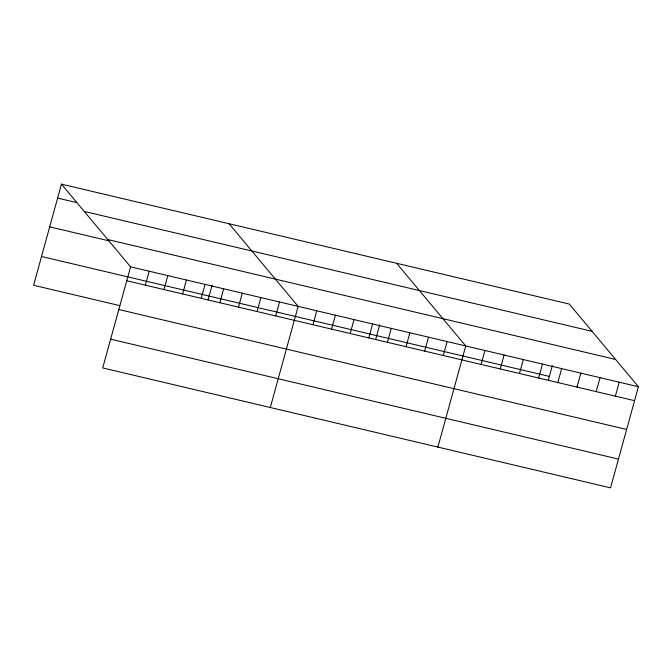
<?xml version="1.0" encoding="UTF-8"?>
<svg xmlns="http://www.w3.org/2000/svg" width="672" height="672" viewBox="0 0 672 672"><rect width="100%" height="100%" fill="white"/><g stroke="black" fill="none" stroke-linecap="round" stroke-linejoin="round"><path stroke-width="1.01" d="M61.454 184.145L130.57 266.818L102.715 367.937L610.546 487.855L638.4 386.728L569.285 304.063L61.454 184.145L33.6 285.272L119.843 305.634M145.345 285.155L149.192 271.211M163.968 289.548L167.807 275.604M182.591 293.95L186.43 280.006M201.214 298.343L205.052 284.399M208.051 299.905L212.1 285.205M219.828 302.736L223.675 288.8M238.451 307.138L242.29 293.194M257.074 311.531L260.912 297.595M275.696 315.932L279.535 301.988M270.295 407.509L298.15 306.39L229.043 223.717M312.934 324.727L316.772 310.783M331.556 329.12L335.395 315.176M350.171 333.522L354.018 319.578M368.794 337.915L372.632 323.971M375.64 339.478L379.688 324.778M387.416 342.308L391.255 328.373M406.039 346.71L409.878 332.766M424.654 351.103L428.492 337.168M443.276 355.505L447.115 341.561M437.884 447.082L465.738 345.962L396.623 263.29M481.085 364.434L484.924 350.49M500.27 368.962L504.109 355.018M519.448 373.489L523.295 359.545M538.633 378.017L542.48 364.081M548.302 380.251L552.35 365.543M557.819 382.553L561.658 368.609M577.004 387.08L580.843 373.136M596.19 391.608L600.029 377.672M615.376 396.144L619.214 382.2M57.616 198.089L76.238 202.482M84.26 211.428L592.091 331.338M107.764 239.534L615.594 359.453M49.686 226.859L109.469 240.971M130.57 266.818L638.4 386.728M41.521 256.502L549.36 376.412M126.731 280.753L634.561 400.672M118.801 309.523L626.632 429.442M110.636 339.167L618.467 459.085"/></g></svg>
